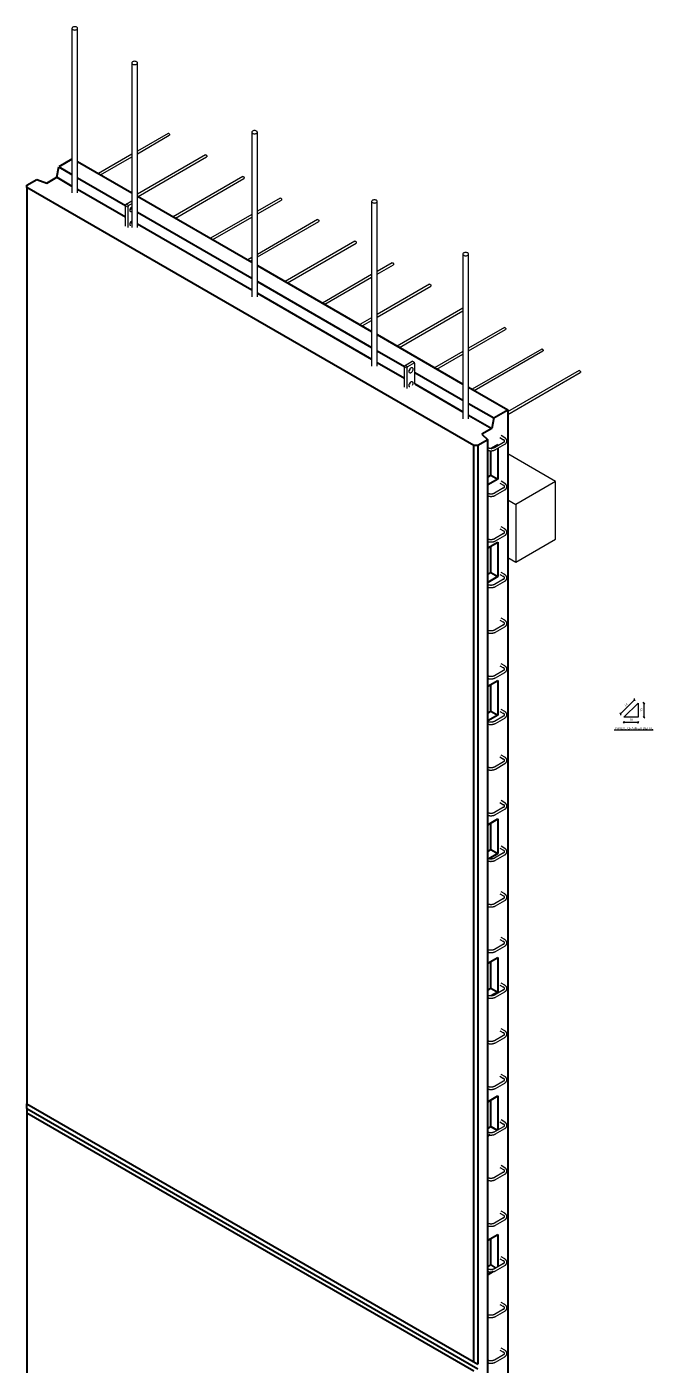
# Model space of a CAD drawing. Header units: millimetres. Extents: x 7271 to 21997, y -3310 to 18539.
# Drawn here: x 16699 to 18916, y 834 to 5566 of the extents above; entities that cross this region are included whole.
import ezdxf

# ---------------------------------------------------------------- set-up
doc = ezdxf.new("R2010")
doc.units = ezdxf.units.MM
for name, color, linetype, lineweight in [('A-ANNO-DIMS', 211, 'Continuous', 9), ('A-ANNO-DIMS-3', 211, 'Continuous', 9), ('A-DETL-THIN', 151, 'Continuous', 18), ('A-GENM', 13, 'Continuous', 18), ('A-WALL', 113, 'Continuous', 25), ('G-ANNO-TEXT', 231, 'Continuous', 9), ('S-BEAM', 12, 'Continuous', 18), ('S-RBAR', 171, 'Continuous', 18)]:
    doc.layers.add(name, color=color, linetype=linetype, lineweight=lineweight)
doc.styles.add('Arial_2', font='arial.ttf', dxfattribs={"height": 7.5})
doc.styles.add('Nirmala UI Semilight_2', font='NirmalaS.ttf', dxfattribs={"height": 7.5})
doc.dimstyles.new('Arrow_Filled_-_2_5_NI_UI_2', dxfattribs={"dimscale": 304.8, "dimtxt": 7.85523, "dimasz": 0.019685, "dimexe": 0.009843, "dimexo": 0.0625, "dimgap": 0.009843, "dimtad": 1, "dimdec": 4, "dimzin": 0, "dimdsep": 46, "dimtxsty": 'Nirmala UI Semilight_2', "dimblk1": 'OBLIQUE', "dimblk2": 'OBLIQUE', "dimsah": 1, "dimcen": 0.09, "dimazin": 0, "dimtfac": 1, "dimtdec": 4, "dimtix": 1, "dimtmove": 0, "dimatfit": 3, "dimfxl": 0.009843, "dimfxlon": 1, "dimtvp": 1, "dimtolj": 1, "dimtzin": 0, "dimarcsym": 2})

# ---------------------------------------------------------------- blocks, each defined once
blk = doc.blocks.new('M_Rectangular Corbel - M_Rectangular Corbel-2189266-3D Ortho')
at = {"layer": 'S-BEAM'}
for p, q in [((-14496, 3957.1), (-14665.7, 4055)), ((-14496, 3957.1), (-14637.4, 3875.4)), ((-14496, 3752.9), (-14496, 3957.1)), ((-14665.7, 3891.7), (-14637.4, 3875.4)), ((-14637.4, 3875.4), (-14637.4, 3671.3)), ((-14637.4, 3671.3), (-14496, 3752.9)), ((-14665.7, 3687.6), (-14637.4, 3671.3))]:
    blk.add_line(p, q, dxfattribs=at)
blk = doc.blocks.new('Rebar Bar - Part 4095212119-431004-3D Ortho')
at = {"layer": 'S-RBAR'}
for p, q in [((-14676.3, 4111.6), (-14689, 4119)), ((-14693, 4112.1), (-14680.3, 4104.7))]:
    blk.add_line(p, q, dxfattribs=at)
blk = doc.blocks.new('Rebar Bar - Part 2227165887-431004-3D Ortho')
at = {"layer": 'S-RBAR'}
for points in [[(-14680.3, 4095.3, 0), (-14679.9, 4095.6, 0), (-14679.5, 4095.8, 0), (-14679.1, 4096.1, 0), (-14678.7, 4096.4, 0), (-14678.4, 4096.6, 0), (-14678.1, 4096.9, 0), (-14677.8, 4097.2, 0), (-14677.6, 4097.4, 0), (-14677.4, 4097.7, 0), (-14677.2, 4098, 0), (-14677, 4098.2, 0), (-14676.9, 4098.4, 0), (-14676.8, 4098.7, 0), (-14676.7, 4098.9, 0), (-14676.6, 4099.1, 0), (-14676.5, 4099.3, 0), (-14676.5, 4099.5, 0), (-14676.5, 4099.7, 0), (-14676.4, 4099.9, 0), (-14676.4, 4100.1, 0), (-14676.4, 4100.2, 0), (-14676.5, 4100.4, 0), (-14676.5, 4100.6, 0), (-14676.6, 4100.8, 0), (-14676.6, 4101, 0), (-14676.7, 4101.3, 0), (-14676.8, 4101.5, 0), (-14677, 4101.7, 0), (-14677.1, 4102, 0), (-14677.3, 4102.2, 0), (-14677.5, 4102.5, 0), (-14677.8, 4102.7, 0), (-14678, 4103, 0), (-14678.3, 4103.3, 0), (-14678.6, 4103.6, 0), (-14679, 4103.8, 0), (-14679.3, 4104.1, 0), (-14679.7, 4104.4, 0), (-14680.2, 4104.6, 0), (-14680.3, 4104.7, 0)], [(-14676.3, 4088.4, 0), (-14675.6, 4088.8, 0), (-14675, 4089.2, 0), (-14674.3, 4089.6, 0), (-14673.7, 4090.1, 0), (-14673.1, 4090.6, 0), (-14672.6, 4091.1, 0), (-14672, 4091.6, 0), (-14671.5, 4092.2, 0), (-14671.1, 4092.8, 0), (-14670.6, 4093.4, 0), (-14670.2, 4094, 0), (-14669.9, 4094.6, 0), (-14669.5, 4095.3, 0), (-14669.2, 4095.9, 0), (-14669, 4096.6, 0), (-14668.8, 4097.3, 0), (-14668.6, 4098.1, 0), (-14668.5, 4098.8, 0), (-14668.4, 4099.5, 0), (-14668.4, 4100.3, 0), (-14668.5, 4101, 0), (-14668.6, 4101.7, 0), (-14668.7, 4102.5, 0), (-14668.9, 4103.2, 0), (-14669.2, 4103.9, 0), (-14669.4, 4104.5, 0), (-14669.8, 4105.2, 0), (-14670.1, 4105.8, 0), (-14670.5, 4106.5, 0), (-14670.9, 4107.1, 0), (-14671.4, 4107.6, 0), (-14671.9, 4108.2, 0), (-14672.4, 4108.7, 0), (-14673, 4109.3, 0), (-14673.6, 4109.7, 0), (-14674.2, 4110.2, 0), (-14674.8, 4110.7, 0), (-14675.4, 4111.1, 0), (-14676.1, 4111.5, 0), (-14676.3, 4111.6, 0)]]:
    blk.add_polyline3d(points, dxfattribs=at)
blk = doc.blocks.new('Rebar Bar - Part 3241041724-431004-3D Ortho')
at = {"layer": 'S-RBAR'}
for p, q in [((-14680.3, 4095.3), (-14712.9, 4076.5)), ((-14708.9, 4069.5), (-14676.3, 4088.4))]:
    blk.add_line(p, q, dxfattribs=at)
blk = doc.blocks.new('Rebar Bar - Part 2227165887-V1-3D Ortho')
at = {"layer": 'S-RBAR'}
for points in [[(-14712.9, 4076.5, 0), (-14713.4, 4076.2, 0), (-14713.9, 4076, 0), (-14714.4, 4075.7, 0), (-14714.9, 4075.5, 0), (-14715.4, 4075.3, 0), (-14716, 4075.1, 0), (-14716.6, 4074.9, 0), (-14717.2, 4074.7, 0), (-14717.8, 4074.5, 0), (-14718.4, 4074.4, 0), (-14719.1, 4074.2, 0), (-14719.8, 4074.1, 0), (-14720.4, 4074, 0), (-14721.1, 4073.9, 0), (-14721.8, 4073.8, 0), (-14722.5, 4073.7, 0), (-14723.2, 4073.7, 0), (-14723.9, 4073.6, 0), (-14724.6, 4073.6, 0), (-14725.3, 4073.6, 0), (-14726, 4073.6, 0), (-14726.7, 4073.7, 0), (-14727.4, 4073.7, 0), (-14728.1, 4073.8, 0), (-14728.8, 4073.8, 0), (-14729.5, 4073.9, 0), (-14730.2, 4074.1, 0), (-14730.8, 4074.2, 0), (-14731.5, 4074.3, 0), (-14732.1, 4074.5, 0), (-14732.7, 4074.6, 0), (-14733.4, 4074.8, 0), (-14734, 4075, 0), (-14734.5, 4075.2, 0), (-14735.1, 4075.4, 0), (-14735.6, 4075.7, 0), (-14736.1, 4075.9, 0), (-14736.6, 4076.1, 0)], [(-14736, 4067.2, 0), (-14735.1, 4067, 0), (-14734.3, 4066.8, 0), (-14733.5, 4066.6, 0), (-14732.6, 4066.4, 0), (-14731.8, 4066.2, 0), (-14730.9, 4066.1, 0), (-14730, 4065.9, 0), (-14729.2, 4065.8, 0), (-14728.3, 4065.8, 0), (-14727.4, 4065.7, 0), (-14726.5, 4065.6, 0), (-14725.6, 4065.6, 0), (-14724.7, 4065.6, 0), (-14723.8, 4065.6, 0), (-14722.9, 4065.7, 0), (-14722.1, 4065.7, 0), (-14721.2, 4065.8, 0), (-14720.3, 4065.9, 0), (-14719.4, 4066, 0), (-14718.6, 4066.2, 0), (-14717.7, 4066.3, 0), (-14716.9, 4066.5, 0), (-14716, 4066.7, 0), (-14715.2, 4066.9, 0), (-14714.4, 4067.2, 0), (-14713.6, 4067.4, 0), (-14712.8, 4067.7, 0), (-14712, 4068, 0), (-14711.3, 4068.3, 0), (-14710.5, 4068.7, 0), (-14709.8, 4069, 0), (-14709.1, 4069.4, 0), (-14708.9, 4069.5, 0)]]:
    blk.add_polyline3d(points, dxfattribs=at)
blk = doc.blocks.new('Rebar Bar - Part 864883769-431004-3D Ortho')
at = {"layer": 'S-RBAR'}
for p, q in [((-15866.9, 5188.5), (-15975.5, 5125.8)), ((-15975.5, 5116.6), (-15862.9, 5181.6)), ((-15995.4, 5114.3), (-16113.6, 5046.1)), ((-16105.6, 5041.5), (-15995.4, 5105.1))]:
    blk.add_line(p, q, dxfattribs=at)
for points in [[(-15866.9, 5188.5, 0), (-15866.3, 5188.7, 0), (-15865.6, 5188.6, 0), (-15864.9, 5188.3, 0), (-15864.2, 5187.8, 0), (-15863.5, 5187.1, 0), (-15862.9, 5186.2, 0), (-15862.5, 5185.3, 0), (-15862.2, 5184.3, 0), (-15862.1, 5183.4, 0)], [(-15862.1, 5183.4, 0), (-15862.2, 5182.6, 0), (-15862.5, 5182, 0), (-15862.9, 5181.6, 0)]]:
    blk.add_polyline3d(points, dxfattribs=at)
blk = doc.blocks.new('Rebar Bar - Part 864883769-V4-3D Ortho')
at = {"layer": 'S-RBAR'}
for p, q in [((-15734.7, 5112.2), (-15975.5, 4973.2)), ((-15973.4, 4965.2), (-15730.7, 5105.3))]:
    blk.add_line(p, q, dxfattribs=at)
for points in [[(-15734.7, 5112.2, 0), (-15734.2, 5112.4, 0), (-15733.5, 5112.3, 0), (-15732.7, 5112, 0), (-15732, 5111.5, 0), (-15731.3, 5110.8, 0), (-15730.7, 5109.9, 0), (-15730.3, 5109, 0), (-15730, 5108, 0), (-15729.9, 5107.1, 0)], [(-15729.9, 5107.1, 0), (-15730, 5106.3, 0), (-15730.3, 5105.7, 0), (-15730.7, 5105.3, 0)]]:
    blk.add_polyline3d(points, dxfattribs=at)
blk = doc.blocks.new('Rebar Bar - Part 864883769-V5-3D Ortho')
at = {"layer": 'S-RBAR'}
for p, q in [((-15602.6, 5035.9), (-15849.2, 4893.5)), ((-15841.2, 4888.9), (-15598.6, 5029))]:
    blk.add_line(p, q, dxfattribs=at)
for points in [[(-15602.6, 5035.9, 0), (-15602, 5036.1, 0), (-15601.3, 5036, 0), (-15600.6, 5035.7, 0), (-15599.8, 5035.2, 0), (-15599.2, 5034.5, 0), (-15598.6, 5033.6, 0), (-15598.1, 5032.7, 0), (-15597.8, 5031.7, 0), (-15597.8, 5030.8, 0)], [(-15597.8, 5030.8, 0), (-15597.8, 5030, 0), (-15598.1, 5029.4, 0), (-15598.6, 5029, 0)]]:
    blk.add_polyline3d(points, dxfattribs=at)
blk = doc.blocks.new('Rebar Bar - Part 864883769-V6-3D Ortho')
at = {"layer": 'S-RBAR'}
for p, q in [((-15470.4, 4959.6), (-15551.2, 4913)), ((-15551.2, 4903.7), (-15466.4, 4952.7)), ((-15571.2, 4901.4), (-15717.1, 4817.2)), ((-15709.1, 4812.6), (-15571.2, 4892.2))]:
    blk.add_line(p, q, dxfattribs=at)
for points in [[(-15470.4, 4959.6, 0), (-15469.8, 4959.8, 0), (-15469.1, 4959.7, 0), (-15468.4, 4959.4, 0), (-15467.7, 4958.9, 0), (-15467, 4958.2, 0), (-15466.4, 4957.3, 0), (-15466, 4956.4, 0), (-15465.7, 4955.4, 0), (-15465.6, 4954.5, 0)], [(-15465.6, 4954.5, 0), (-15465.7, 4953.7, 0), (-15466, 4953.1, 0), (-15466.4, 4952.7, 0)]]:
    blk.add_polyline3d(points, dxfattribs=at)
blk = doc.blocks.new('Rebar Bar - Part 864883769-V7-3D Ortho')
at = {"layer": 'S-RBAR'}
for p, q in [((-15338.3, 4883.3), (-15551.3, 4760.3)), ((-15551.3, 4751.1), (-15334.3, 4876.4)), ((-15571.2, 4748.8), (-15584.9, 4740.9)), ((-15576.9, 4736.3), (-15571.2, 4739.6))]:
    blk.add_line(p, q, dxfattribs=at)
for points in [[(-15338.3, 4883.3, 0), (-15337.7, 4883.5, 0), (-15337, 4883.4, 0), (-15336.3, 4883.1, 0), (-15335.5, 4882.6, 0), (-15334.8, 4881.9, 0), (-15334.3, 4881, 0), (-15333.8, 4880.1, 0), (-15333.5, 4879.1, 0), (-15333.4, 4878.2, 0)], [(-15333.4, 4878.2, 0), (-15333.5, 4877.4, 0), (-15333.8, 4876.8, 0), (-15334.3, 4876.4, 0)]]:
    blk.add_polyline3d(points, dxfattribs=at)
blk = doc.blocks.new('Rebar Bar - Part 864883769-V8-3D Ortho')
at = {"layer": 'S-RBAR'}
for p, q in [((-15146.9, 4688.6), (-15320.6, 4588.3)), ((-15073.9, 4730.7), (-15127, 4700.1)), ((-15127, 4690.8), (-15069.9, 4723.8)), ((-15312.6, 4583.7), (-15146.9, 4679.3))]:
    blk.add_line(p, q, dxfattribs=at)
for points in [[(-15073.9, 4730.7, 0), (-15073.3, 4730.9, 0), (-15072.7, 4730.8, 0), (-15071.9, 4730.5, 0), (-15071.2, 4730, 0), (-15070.5, 4729.2, 0), (-15069.9, 4728.4, 0), (-15069.5, 4727.5, 0), (-15069.2, 4726.5, 0), (-15069.1, 4725.6, 0)], [(-15069.1, 4725.6, 0), (-15069.2, 4724.8, 0), (-15069.5, 4724.2, 0), (-15069.9, 4723.8, 0)]]:
    blk.add_polyline3d(points, dxfattribs=at)
blk = doc.blocks.new('Rebar Bar - Part 864883769-V9-3D Ortho')
at = {"layer": 'S-RBAR'}
for p, q in [((-14941.8, 4654.4), (-15127, 4547.4)), ((-15127, 4538.2), (-14937.8, 4647.5)), ((-15146.9, 4536), (-15188.4, 4512)), ((-15180.4, 4507.4), (-15146.9, 4526.7))]:
    blk.add_line(p, q, dxfattribs=at)
for points in [[(-14941.8, 4654.4, 0), (-14941.2, 4654.6, 0), (-14940.5, 4654.5, 0), (-14939.8, 4654.2, 0), (-14939, 4653.7, 0), (-14938.3, 4652.9, 0), (-14937.8, 4652.1, 0), (-14937.3, 4651.1, 0), (-14937, 4650.2, 0), (-14936.9, 4649.3, 0)], [(-14936.9, 4649.3, 0), (-14937, 4648.5, 0), (-14937.3, 4647.9, 0), (-14937.8, 4647.5, 0)]]:
    blk.add_polyline3d(points, dxfattribs=at)
blk = doc.blocks.new('Rebar Bar - Part 864883769-V10-3D Ortho')
at = {"layer": 'S-RBAR'}
for p, q in [((-14824.1, 4569.7), (-15056.3, 4435.7)), ((-15048.3, 4431.1), (-14824.1, 4560.4))]:
    blk.add_line(p, q, dxfattribs=at)
blk = doc.blocks.new('Rebar Bar - Part 864883769-V11-3D Ortho')
at = {"layer": 'S-RBAR'}
for p, q in [((-14677.4, 4501.8), (-14804.2, 4428.6)), ((-14804.2, 4419.4), (-14673.4, 4494.9)), ((-14824.1, 4417.1), (-14924.1, 4359.4)), ((-14916.1, 4354.8), (-14824.1, 4407.8))]:
    blk.add_line(p, q, dxfattribs=at)
for points in [[(-14677.4, 4501.8, 0), (-14676.8, 4502, 0), (-14676.2, 4501.9, 0), (-14675.4, 4501.6, 0), (-14674.7, 4501, 0), (-14674, 4500.3, 0), (-14673.4, 4499.5, 0), (-14673, 4498.5, 0), (-14672.7, 4497.6, 0), (-14672.6, 4496.7, 0)], [(-14672.6, 4496.7, 0), (-14672.7, 4495.9, 0), (-14673, 4495.3, 0), (-14673.4, 4494.9, 0)]]:
    blk.add_polyline3d(points, dxfattribs=at)
blk = doc.blocks.new('Rebar Bar - Part 864883769-V12-3D Ortho')
at = {"layer": 'S-RBAR'}
for p, q in [((-14413.1, 4349.2), (-14665.9, 4203.2)), ((-14665.7, 4194.1), (-14409.1, 4342.2))]:
    blk.add_line(p, q, dxfattribs=at)
for points in [[(-14413.1, 4349.2, 0), (-14412.5, 4349.4, 0), (-14411.8, 4349.3, 0), (-14411.1, 4349, 0), (-14410.4, 4348.4, 0), (-14409.7, 4347.7, 0), (-14409.1, 4346.9, 0), (-14408.6, 4345.9, 0), (-14408.4, 4345, 0), (-14408.3, 4344.1, 0)], [(-14408.3, 4344.1, 0), (-14408.4, 4343.3, 0), (-14408.6, 4342.7, 0), (-14409.1, 4342.2, 0)]]:
    blk.add_polyline3d(points, dxfattribs=at)
blk = doc.blocks.new('RR spread anchor face based - RR-SA-4_0-180-1726831-3D Ortho')
at = {"layer": 'A-GENM'}
for p, q in [((-16017.6, 4932.6), (-16015.9, 4937.7)), ((-16017.6, 4860.1), (-16017.6, 4932.6)), ((-16009.2, 4927.7), (-16017.6, 4932.6)), ((-16015.9, 4937.7), (-15995.4, 4949.5)), ((-16007.4, 4932.8), (-16015.9, 4937.7)), ((-16007.4, 4932.8), (-16009.2, 4927.7)), ((-16009.2, 4927.7), (-16009.2, 4855.2)), ((-15995.4, 4939.7), (-16007.4, 4932.8)), ((-16001.4, 4914.8), (-16001.4, 4918.1)), ((-16001.4, 4865.2), (-16001.4, 4868.5))]:
    blk.add_line(p, q, dxfattribs=at)
for points in [[(-16001.4, 4918.1, 0), (-16001.2, 4920.1, 0), (-16000.5, 4922.3, 0), (-15999.5, 4924.4, 0), (-15998.2, 4926.3, 0), (-15996.7, 4927.9, 0), (-15995.4, 4928.9, 0)], [(-16001.4, 4917.7, 0), (-16000.3, 4918.9, 0), (-15999, 4920.8, 0), (-15998, 4922.9, 0), (-15997.4, 4925.1, 0), (-15997.1, 4927.1, 0)], [(-15995.4, 4910.9, 0), (-15996.7, 4910.5, 0), (-15998.2, 4910.3, 0), (-15999.5, 4910.7, 0), (-16000.5, 4911.7, 0), (-16001.2, 4913.1, 0), (-16001.4, 4914.8, 0)], [(-16001.4, 4868.5, 0), (-16001.2, 4870.5, 0), (-16000.5, 4872.6, 0), (-15999.5, 4874.7, 0), (-15998.2, 4876.7, 0), (-15996.7, 4878.3, 0), (-15995.4, 4879.2, 0)], [(-15999, 4871.2, 0), (-15998, 4873.3, 0), (-15997.4, 4875.4, 0), (-15997.1, 4877.4, 0)], [(-15999.5, 4861.1, 0), (-16000.5, 4862, 0), (-16001.2, 4863.4, 0), (-16001.4, 4865.2, 0)]]:
    blk.add_polyline3d(points, dxfattribs=at)
blk = doc.blocks.new('RR spread anchor face based - RR-SA-4_0-180-V13-3D Ortho')
at = {"layer": 'A-GENM'}
for p, q in [((-15030.5, 4362.7), (-15028.8, 4367.8)), ((-15030.5, 4290.2), (-15030.5, 4362.7)), ((-15022, 4357.8), (-15030.5, 4362.7)), ((-15028.8, 4367.8), (-15004, 4382.1)), ((-15020.3, 4362.9), (-15028.8, 4367.8)), ((-15020.3, 4362.9), (-15022, 4357.8)), ((-15022, 4357.8), (-15022, 4285.3)), ((-14995.5, 4377.2), (-15020.3, 4362.9)), ((-14995.5, 4377.2), (-15004, 4382.1)), ((-15001.5, 4355.5), (-15001.5, 4352.3)), ((-14993.8, 4374.2), (-14995.5, 4377.2)), ((-14993.8, 4302), (-14993.8, 4374.2)), ((-15014.3, 4344.9), (-15014.3, 4348.2)), ((-15001.5, 4305.9), (-15001.5, 4302.6)), ((-15014.3, 4295.3), (-15014.3, 4298.5))]:
    blk.add_line(p, q, dxfattribs=at)
for points in [[(-15014.3, 4348.2, 0), (-15014, 4350.2, 0), (-15013.4, 4352.4, 0), (-15012.4, 4354.5, 0), (-15011.1, 4356.4, 0), (-15009.5, 4358, 0), (-15007.9, 4359.2, 0), (-15006.2, 4359.9, 0), (-15004.7, 4360.1, 0), (-15003.4, 4359.7, 0), (-15002.4, 4358.7, 0), (-15001.7, 4357.3, 0), (-15001.5, 4355.5, 0)], [(-15014.2, 4347.8, 0), (-15013.2, 4349, 0), (-15011.9, 4350.9, 0), (-15010.9, 4353, 0), (-15010.2, 4355.1, 0), (-15010, 4357.2, 0)], [(-15001.5, 4352.3, 0), (-15001.7, 4350.2, 0), (-15002.4, 4348.1, 0), (-15003.4, 4346, 0), (-15004.7, 4344.1, 0), (-15006.2, 4342.4, 0), (-15007.9, 4341.2, 0), (-15009.5, 4340.5, 0), (-15011.1, 4340.4, 0), (-15012.4, 4340.8, 0), (-15013.4, 4341.7, 0), (-15014, 4343.1, 0), (-15014.3, 4344.9, 0)], [(-15014.3, 4298.5, 0), (-15014, 4300.6, 0), (-15013.4, 4302.7, 0), (-15012.4, 4304.8, 0), (-15011.1, 4306.7, 0), (-15009.5, 4308.4, 0), (-15007.9, 4309.6, 0), (-15006.2, 4310.3, 0), (-15004.7, 4310.4, 0), (-15003.4, 4310, 0), (-15002.4, 4309.1, 0), (-15001.7, 4307.7, 0), (-15001.5, 4305.9, 0)], [(-15011.9, 4301.3, 0), (-15010.9, 4303.4, 0), (-15010.2, 4305.5, 0), (-15010, 4307.5, 0)], [(-15012.4, 4291.2, 0), (-15013.4, 4292.1, 0), (-15014, 4293.5, 0), (-15014.3, 4295.3, 0)], [(-15001.5, 4302.6, 0), (-15001.7, 4300.6, 0), (-15002.4, 4298.5, 0), (-15003.4, 4296.4, 0)]]:
    blk.add_polyline3d(points, dxfattribs=at)
blk = doc.blocks.new('Rebar Bar - Part 3145980499-431004-3D Ortho')
at = {"layer": 'S-RBAR'}
for p, q in [((-15146.9, 4947.6), (-15146.9, 4365.3)), ((-15126.9, 4365.3), (-15126.9, 4947.6))]:
    blk.add_line(p, q, dxfattribs=at)
for points in [[(-15129.8, 4951.7, 0), (-15131.9, 4952.6, 0), (-15134.3, 4953.2, 0), (-15136.9, 4953.4, 0), (-15139.5, 4953.2, 0), (-15141.9, 4952.6, 0), (-15144, 4951.7, 0), (-15145.6, 4950.5, 0), (-15146.6, 4949.1, 0), (-15146.9, 4947.6, 0), (-15146.6, 4946.1, 0), (-15145.6, 4944.8, 0), (-15144, 4943.6, 0)], [(-15144, 4943.6, 0), (-15141.9, 4942.6, 0), (-15139.5, 4942.1, 0), (-15136.9, 4941.9, 0), (-15134.3, 4942.1, 0), (-15131.9, 4942.6, 0), (-15129.8, 4943.6, 0), (-15128.2, 4944.8, 0), (-15127.2, 4946.1, 0), (-15126.9, 4947.6, 0), (-15127.2, 4949.1, 0), (-15128.2, 4950.5, 0), (-15129.8, 4951.7, 0)]]:
    blk.add_polyline3d(points, dxfattribs=at)
blk = doc.blocks.new('Rebar Bar - Part 4200314357-431004-3D Ortho')
at = {"layer": 'S-RBAR'}
for p, q in [((-14824.1, 4761.3), (-14824.1, 4179)), ((-14804.1, 4179), (-14804.1, 4761.3))]:
    blk.add_line(p, q, dxfattribs=at)
for points in [[(-14807.1, 4765.4, 0), (-14809.1, 4766.3, 0), (-14811.6, 4766.9, 0), (-14814.1, 4767.1, 0), (-14816.7, 4766.9, 0), (-14819.1, 4766.3, 0), (-14821.2, 4765.4, 0), (-14822.8, 4764.2, 0), (-14823.8, 4762.8, 0), (-14824.1, 4761.3, 0), (-14823.8, 4759.8, 0), (-14822.8, 4758.4, 0), (-14821.2, 4757.2, 0)], [(-14821.2, 4757.2, 0), (-14819.1, 4756.3, 0), (-14816.7, 4755.7, 0), (-14814.1, 4755.5, 0), (-14811.6, 4755.7, 0), (-14809.1, 4756.3, 0), (-14807.1, 4757.2, 0), (-14805.5, 4758.4, 0), (-14804.5, 4759.8, 0), (-14804.1, 4761.3, 0), (-14804.5, 4762.8, 0), (-14805.5, 4764.2, 0), (-14807.1, 4765.4, 0)]]:
    blk.add_polyline3d(points, dxfattribs=at)
blk = doc.blocks.new('DIMBLOCK37-CHAMFER DETAIL')
at = {"layer": 'A-ANNO-DIMS-3'}
for p, q in [((18811.9, 3104.9), (18808.9, 3101.9)), ((18811.9, 3104.9), (18814.9, 3107.9)), ((18811.9, 3104.9), (18811.9, 3107.9)), ((18811.9, 3104.9), (18861.9, 3104.9)), ((18811.9, 3104.9), (18811.9, 3101.9)), ((18861.9, 3104.9), (18858.9, 3101.9)), ((18861.9, 3104.9), (18864.9, 3107.9)), ((18861.9, 3104.9), (18861.9, 3107.9)), ((18861.9, 3104.9), (18861.9, 3101.9))]:
    blk.add_line(p, q, dxfattribs=at)
at = {"layer": 'A-ANNO-DIMS-3', "color": 0, "insert": (18832, 3117.7), "char_height": 7.5, "width": 11.654, "attachment_point": 1, "line_spacing_factor": 1.142579, "style": 'Nirmala UI Semilight_2'}
blk.add_mtext('\u202a10', dxfattribs=at)
blk = doc.blocks.new('_Oblique')
at = {"color": 0, "linetype": 'ByBlock', "lineweight": -2}
blk.add_line((-0.5, -0.5), (0.5, 0.5), dxfattribs=at)
blk = doc.blocks.new('DIMBLOCK38-CHAMFER DETAIL')
at = {"layer": 'A-ANNO-DIMS-3'}
for p, q in [((18882.9, 3172.8), (18879.9, 3175.8)), ((18882.9, 3172.8), (18879.9, 3172.8)), ((18882.9, 3172.8), (18882.9, 3122.8)), ((18882.9, 3172.8), (18885.9, 3169.8)), ((18882.9, 3172.8), (18885.9, 3172.8)), ((18882.9, 3122.8), (18879.9, 3125.8)), ((18882.9, 3122.8), (18879.9, 3122.8)), ((18882.9, 3122.8), (18885.9, 3119.8)), ((18882.9, 3122.8), (18885.9, 3122.8))]:
    blk.add_line(p, q, dxfattribs=at)
at = {"layer": 'A-ANNO-DIMS-3', "color": 0, "insert": (18870.1, 3142.9), "char_height": 7.5, "width": 11.654, "attachment_point": 1, "rotation": 90, "line_spacing_factor": 1.142579, "style": 'Nirmala UI Semilight_2'}
blk.add_mtext('\u202a10', dxfattribs=at)
blk = doc.blocks.new('DIMBLOCK39-CHAMFER DETAIL')
at = {"layer": 'A-ANNO-DIMS-3'}
for p, q in [((18800, 3134.7), (18850, 3184.7)), ((18850, 3184.7), (18847.9, 3186.8)), ((18850, 3184.7), (18850, 3188.9)), ((18850, 3184.7), (18850, 3180.4)), ((18850, 3184.7), (18852.1, 3182.5)), ((18800, 3134.7), (18797.9, 3136.8)), ((18800, 3134.7), (18800, 3138.9)), ((18800, 3134.7), (18800, 3130.4)), ((18800, 3134.7), (18802.1, 3132.5))]:
    blk.add_line(p, q, dxfattribs=at)
at = {"layer": 'A-ANNO-DIMS-3', "color": 0, "insert": (18812.5, 3165.2), "char_height": 7.5, "width": 11.826, "attachment_point": 1, "rotation": 45, "line_spacing_factor": 1.142579, "style": 'Nirmala UI Semilight_2'}
blk.add_mtext('\u202a14', dxfattribs=at)

msp = doc.modelspace()

# ---------------------------------------------------------------- linework, layer by layer
at = {"layer": 'A-DETL-THIN'}
for p, q in [((18861.85643, 3172.79249), (18811.85643, 3122.79249)), ((18861.85643, 3172.79249), (18861.85643, 3122.79249)), ((18861.85643, 3122.79249), (18811.85643, 3122.79249))]:
    msp.add_line(p, q, dxfattribs=at)
at = {"layer": 'A-WALL'}
for p, q in [((16805.50292, 5033.14782), (16812.57399, 5069.89016)), ((16859.22715, 5096.82538), (16812.57399, 5069.89016)), ((16812.57399, 5069.89016), (16859.22715, 5042.95495)), ((16879.20334, 5088.67416), (17071.04983, 4977.91154)), ((16699.48144, 5004.59615), (16734.87687, 5025.03171)), ((16734.87687, 5025.03171), (16770.23221, 5012.78426)), ((16770.23221, 5012.78426), (16805.50292, 5033.14782)), ((16805.50292, 5033.14782), (16859.22715, 5002.13012)), ((16879.20044, 5031.42336), (17049.07823, 4933.34438)), ((16699.48144, 4996.47747), (16699.48144, 5004.59615)), ((16699.48144, 4996.45327), (16699.48144, 1754.93765)), ((18280.61046, 4083.6122), (16699.52335, 4996.45327)), ((16879.19838, 4990.59973), (17048.83228, 4892.66155)), ((17066.45113, 4923.31413), (17068.19388, 4922.30795)), ((17091.04983, 4966.36454), (17495.3139, 4732.96257)), ((17091.04983, 4909.11206), (17495.3139, 4675.71009)), ((17091.04983, 4868.28723), (17495.3139, 4634.88527)), ((17515.3139, 4721.41556), (17919.57797, 4488.01359)), ((17515.3139, 4664.16309), (17919.57797, 4430.76112)), ((17515.3139, 4623.33826), (17919.57797, 4389.93629)), ((17939.57797, 4476.46659), (18242.32802, 4301.67376)), ((17939.57797, 4419.21411), (18036.03441, 4363.52496)), ((17939.57797, 4378.38929), (18035.95334, 4322.74694)), ((18053.5722, 4353.39951), (18055.31495, 4352.39334)), ((18072.7229, 4342.34285), (18242.32802, 4244.42129)), ((18072.07905, 4301.88975), (18242.32802, 4203.59646)), ((18262.3042, 4290.14051), (18400.819, 4210.16895)), ((18262.30131, 4232.88971), (18351.2369, 4181.54272)), ((18262.29925, 4192.06607), (18344.16584, 4144.80037)), ((18351.2369, 4181.54272), (18344.16584, 4144.80037)), ((18351.2369, 4181.54272), (18400.819, 4210.16895)), ((18400.819, 4210.16895), (18400.819, -3215.86745)), ((18344.16584, 4144.80037), (18308.89512, 4124.43681)), ((18308.89512, 4124.43681), (18330.1094, 4104.02336)), ((18280.61046, 842.07238), (18280.61046, 4083.6122)), ((18294.75625, 4083.6122), (18280.61046, 4083.6122)), ((18330.1094, 4104.02336), (18294.75625, 4083.6122)), ((18294.75625, 4083.6122), (18294.75625, 833.95581)), ((18330.1094, -3289.35318), (18330.1094, 4104.02336)), ((18341.17801, 4073.67247), (18365.46366, 4087.6938)), ((18365.46308, 4087.69413), (18365.46308, 4083.17242)), ((18365.46308, 4074.0922), (18365.46308, 3965.21965)), ((18340.71637, 3979.50784), (18340.71637, 4065.70828)), ((18330.1094, 3973.3839), (18340.71637, 3979.50784)), ((18340.71637, 3979.50784), (18365.46366, 3965.21998)), ((18365.46366, 3965.22065), (18330.1094, 3944.80886)), ((18330.1094, 3722.31858), (18365.46366, 3742.73037)), ((18365.46308, 3742.73071), (18365.46308, 3620.25622)), ((18340.71637, 3634.54441), (18340.71637, 3728.44289)), ((18330.1094, 3628.42048), (18340.71637, 3634.54441)), ((18365.46366, 3620.25722), (18330.1094, 3599.84543)), ((18340.71637, 3634.54441), (18365.46366, 3620.25655)), ((18330.1094, 3232.42064), (18365.46366, 3252.83242)), ((18340.71637, 3144.64646), (18340.71637, 3238.54494)), ((18365.46308, 3252.83276), (18365.46308, 3130.35827)), ((18330.1094, 3138.52253), (18340.71637, 3144.64646)), ((18365.46366, 3130.35927), (18330.1094, 3109.94748)), ((18340.71637, 3144.64646), (18365.46366, 3130.3586)), ((18330.1094, 2742.52269), (18365.46366, 2762.93448)), ((18340.71637, 2654.74851), (18340.71637, 2748.64699)), ((18365.46308, 2762.93481), (18365.46308, 2640.46032)), ((18330.1094, 2648.62458), (18340.71637, 2654.74851)), ((18340.71637, 2654.74851), (18365.46366, 2640.46066)), ((18365.46366, 2640.46132), (18333.77066, 2622.16336)), ((18330.1094, 2252.62474), (18365.46366, 2273.03653)), ((18365.46308, 2273.03686), (18365.46308, 2150.56237)), ((18340.71637, 2164.85056), (18340.71637, 2258.74905)), ((18330.1094, 2158.72663), (18340.71637, 2164.85056)), ((18330.7814, 2130.53956), (18330.1094, 2130.15159)), ((18340.71637, 2164.85056), (18365.46366, 2150.56271)), ((18365.46366, 2150.56337), (18341.88336, 2136.94928)), ((16699.47962, 1738.60877), (16699.47962, 1754.93765)), ((16699.48144, 1754.93765), (18294.69793, 833.93898)), ((18330.1094, 1762.72679), (18365.46366, 1783.13858)), ((18340.71637, 1674.95261), (18340.71637, 1768.8511)), ((18365.46308, 1783.13891), (18365.46308, 1662.26006)), ((16699.47962, 1738.60877), (18294.71251, 817.60063)), ((16699.48144, 1738.60912), (16699.48144, -2396.89907)), ((18280.61046, 809.50931), (16699.48144, 1722.37458)), ((18330.1094, 1668.82868), (18340.71637, 1674.95261)), ((18340.71637, 1674.95261), (18364.0818, 1661.46258)), ((18338.26907, 1644.96462), (18330.1094, 1640.25364)), ((18330.1094, 1272.82884), (18365.46366, 1293.24063)), ((18340.71637, 1185.05467), (18340.71637, 1278.95315)), ((18365.46308, 1293.24096), (18365.46308, 1178.07759)), ((18330.1094, 1178.93073), (18340.71637, 1185.05467)), ((18340.71637, 1185.05467), (18359.13205, 1174.42237)), ((18349.91974, 1161.79319), (18330.1094, 1150.35569))]:
    msp.add_line(p, q, dxfattribs=at)

# ---------------------------------------------------------------- block references
at = {"layer": 'A-GENM'}
for name in ['RR spread anchor face based - RR-SA-4_0-180-1726831-3D Ortho', 'RR spread anchor face based - RR-SA-4_0-180-V13-3D Ortho']:
    msp.add_blockref(name, (33066.47762, 0), dxfattribs=at)
at = {"layer": 'S-BEAM'}
msp.add_blockref('M_Rectangular Corbel - M_Rectangular Corbel-2189266-3D Ortho', (33066.47762, 0), dxfattribs=at)
at = {"layer": 'S-RBAR'}
for name, p in [('Rebar Bar - Part 4200314357-431004-3D Ortho', (31683.37676, 798.53366)), ('Rebar Bar - Part 3145980499-431004-3D Ortho', (32217.94949, 489.89795)), ('Rebar Bar - Part 864883769-431004-3D Ortho', (33066.47762, 0)), ('Rebar Bar - Part 3145980499-431004-3D Ortho', (32642.21355, 244.94897)), ('Rebar Bar - Part 864883769-V4-3D Ortho', (33066.47762, 0)), ('Rebar Bar - Part 864883769-V5-3D Ortho', (33066.47762, 0)), ('Rebar Bar - Part 864883769-V6-3D Ortho', (33066.47762, 0)), ('Rebar Bar - Part 3145980499-431004-3D Ortho', (33066.47762, 0)), ('Rebar Bar - Part 864883769-V7-3D Ortho', (33066.47762, 0)), ('Rebar Bar - Part 864883769-V5-3D Ortho', (33462.97168, -228.91595)), ('Rebar Bar - Part 4200314357-431004-3D Ortho', (33066.47762, 0)), ('Rebar Bar - Part 864883769-V8-3D Ortho', (33066.47762, 0)), ('Rebar Bar - Part 864883769-V9-3D Ortho', (33066.47762, 0)), ('Rebar Bar - Part 864883769-V10-3D Ortho', (33066.47762, 0)), ('Rebar Bar - Part 864883769-V11-3D Ortho', (33066.47762, 0)), ('Rebar Bar - Part 864883769-V5-3D Ortho', (34123.79511, -610.44253)), ('Rebar Bar - Part 864883769-V12-3D Ortho', (33066.47762, 0)), ('Rebar Bar - Part 4095212119-431004-3D Ortho', (33066.47762, 0)), ('Rebar Bar - Part 2227165887-V1-3D Ortho', (33066.47762, 0)), ('Rebar Bar - Part 3241041724-431004-3D Ortho', (33066.47762, 0)), ('Rebar Bar - Part 2227165887-431004-3D Ortho', (33066.47762, 0)), ('Rebar Bar - Part 3241041724-431004-3D Ortho', (33066.47762, -161.39416)), ('Rebar Bar - Part 4095212119-431004-3D Ortho', (33066.47762, -161.39416)), ('Rebar Bar - Part 2227165887-431004-3D Ortho', (33066.47762, -161.39416)), ('Rebar Bar - Part 2227165887-V1-3D Ortho', (33066.47762, -161.39416)), ('Rebar Bar - Part 4095212119-431004-3D Ortho', (33066.47762, -322.78831)), ('Rebar Bar - Part 2227165887-431004-3D Ortho', (33066.47762, -322.78831)), ('Rebar Bar - Part 2227165887-V1-3D Ortho', (33066.47762, -322.78831)), ('Rebar Bar - Part 3241041724-431004-3D Ortho', (33066.47762, -322.78831)), ('Rebar Bar - Part 3241041724-431004-3D Ortho', (33066.47762, -484.18247)), ('Rebar Bar - Part 4095212119-431004-3D Ortho', (33066.47762, -484.18247)), ('Rebar Bar - Part 2227165887-431004-3D Ortho', (33066.47762, -484.18247)), ('Rebar Bar - Part 2227165887-V1-3D Ortho', (33066.47762, -484.18247)), ('Rebar Bar - Part 4095212119-431004-3D Ortho', (33066.47762, -645.57663)), ('Rebar Bar - Part 2227165887-431004-3D Ortho', (33066.47762, -645.57663)), ('Rebar Bar - Part 2227165887-V1-3D Ortho', (33066.47762, -645.57663)), ('Rebar Bar - Part 3241041724-431004-3D Ortho', (33066.47762, -645.57663)), ('Rebar Bar - Part 2227165887-V1-3D Ortho', (33066.47762, -806.97079)), ('Rebar Bar - Part 3241041724-431004-3D Ortho', (33066.47762, -806.97079)), ('Rebar Bar - Part 4095212119-431004-3D Ortho', (33066.47762, -806.97079)), ('Rebar Bar - Part 2227165887-431004-3D Ortho', (33066.47762, -806.97079)), ('Rebar Bar - Part 3241041724-431004-3D Ortho', (33066.47762, -968.36494)), ('Rebar Bar - Part 4095212119-431004-3D Ortho', (33066.47762, -968.36494)), ('Rebar Bar - Part 2227165887-431004-3D Ortho', (33066.47762, -968.36494)), ('Rebar Bar - Part 2227165887-V1-3D Ortho', (33066.47762, -968.36494)), ('Rebar Bar - Part 4095212119-431004-3D Ortho', (33066.47762, -1129.7591)), ('Rebar Bar - Part 2227165887-431004-3D Ortho', (33066.47762, -1129.7591)), ('Rebar Bar - Part 2227165887-V1-3D Ortho', (33066.47762, -1129.7591)), ('Rebar Bar - Part 3241041724-431004-3D Ortho', (33066.47762, -1129.7591)), ('Rebar Bar - Part 3241041724-431004-3D Ortho', (33066.47762, -1291.15326)), ('Rebar Bar - Part 4095212119-431004-3D Ortho', (33066.47762, -1291.15326)), ('Rebar Bar - Part 2227165887-431004-3D Ortho', (33066.47762, -1291.15326)), ('Rebar Bar - Part 2227165887-V1-3D Ortho', (33066.47762, -1291.15326)), ('Rebar Bar - Part 4095212119-431004-3D Ortho', (33066.47762, -1452.54742)), ('Rebar Bar - Part 2227165887-431004-3D Ortho', (33066.47762, -1452.54742)), ('Rebar Bar - Part 2227165887-V1-3D Ortho', (33066.47762, -1452.54742)), ('Rebar Bar - Part 3241041724-431004-3D Ortho', (33066.47762, -1452.54742)), ('Rebar Bar - Part 2227165887-V1-3D Ortho', (33066.47762, -1613.94157)), ('Rebar Bar - Part 3241041724-431004-3D Ortho', (33066.47762, -1613.94157)), ('Rebar Bar - Part 4095212119-431004-3D Ortho', (33066.47762, -1613.94157)), ('Rebar Bar - Part 2227165887-431004-3D Ortho', (33066.47762, -1613.94157)), ('Rebar Bar - Part 3241041724-431004-3D Ortho', (33066.47762, -1775.33573)), ('Rebar Bar - Part 4095212119-431004-3D Ortho', (33066.47762, -1775.33573)), ('Rebar Bar - Part 2227165887-431004-3D Ortho', (33066.47762, -1775.33573)), ('Rebar Bar - Part 2227165887-V1-3D Ortho', (33066.47762, -1775.33573)), ('Rebar Bar - Part 4095212119-431004-3D Ortho', (33066.47762, -1936.72989)), ('Rebar Bar - Part 2227165887-V1-3D Ortho', (33066.47762, -1936.72989)), ('Rebar Bar - Part 3241041724-431004-3D Ortho', (33066.47762, -1936.72989)), ('Rebar Bar - Part 2227165887-431004-3D Ortho', (33066.47762, -1936.72989)), ('Rebar Bar - Part 3241041724-431004-3D Ortho', (33066.47762, -2098.12405)), ('Rebar Bar - Part 4095212119-431004-3D Ortho', (33066.47762, -2098.12405)), ('Rebar Bar - Part 2227165887-431004-3D Ortho', (33066.47762, -2098.12405)), ('Rebar Bar - Part 2227165887-V1-3D Ortho', (33066.47762, -2098.12405)), ('Rebar Bar - Part 4095212119-431004-3D Ortho', (33066.47762, -2259.5182)), ('Rebar Bar - Part 2227165887-431004-3D Ortho', (33066.47762, -2259.5182)), ('Rebar Bar - Part 2227165887-V1-3D Ortho', (33066.47762, -2259.5182)), ('Rebar Bar - Part 3241041724-431004-3D Ortho', (33066.47762, -2259.5182)), ('Rebar Bar - Part 3241041724-431004-3D Ortho', (33066.47762, -2420.91236)), ('Rebar Bar - Part 4095212119-431004-3D Ortho', (33066.47762, -2420.91236)), ('Rebar Bar - Part 2227165887-431004-3D Ortho', (33066.47762, -2420.91236)), ('Rebar Bar - Part 2227165887-V1-3D Ortho', (33066.47762, -2420.91236)), ('Rebar Bar - Part 4095212119-431004-3D Ortho', (33066.47762, -2582.30652)), ('Rebar Bar - Part 2227165887-431004-3D Ortho', (33066.47762, -2582.30652)), ('Rebar Bar - Part 2227165887-V1-3D Ortho', (33066.47762, -2582.30652)), ('Rebar Bar - Part 3241041724-431004-3D Ortho', (33066.47762, -2582.30652)), ('Rebar Bar - Part 4095212119-431004-3D Ortho', (33066.47762, -2743.70068)), ('Rebar Bar - Part 2227165887-V1-3D Ortho', (33066.47762, -2743.70068)), ('Rebar Bar - Part 3241041724-431004-3D Ortho', (33066.47762, -2743.70068)), ('Rebar Bar - Part 2227165887-431004-3D Ortho', (33066.47762, -2743.70068)), ('Rebar Bar - Part 3241041724-431004-3D Ortho', (33066.47762, -2905.09483)), ('Rebar Bar - Part 4095212119-431004-3D Ortho', (33066.47762, -2905.09483)), ('Rebar Bar - Part 2227165887-431004-3D Ortho', (33066.47762, -2905.09483)), ('Rebar Bar - Part 2227165887-V1-3D Ortho', (33066.47762, -2905.09483)), ('Rebar Bar - Part 4095212119-431004-3D Ortho', (33066.47762, -3066.48899)), ('Rebar Bar - Part 2227165887-431004-3D Ortho', (33066.47762, -3066.48899)), ('Rebar Bar - Part 2227165887-V1-3D Ortho', (33066.47762, -3066.48899)), ('Rebar Bar - Part 3241041724-431004-3D Ortho', (33066.47762, -3066.48899)), ('Rebar Bar - Part 3241041724-431004-3D Ortho', (33066.47762, -3227.88315)), ('Rebar Bar - Part 4095212119-431004-3D Ortho', (33066.47762, -3227.88315)), ('Rebar Bar - Part 2227165887-431004-3D Ortho', (33066.47762, -3227.88315)), ('Rebar Bar - Part 2227165887-V1-3D Ortho', (33066.47762, -3227.88315))]:
    msp.add_blockref(name, p, dxfattribs=at)

# ---------------------------------------------------------------- texts
at = {"layer": 'G-ANNO-TEXT', "color": 7, "insert": (18777.77822, 3087.48198), "char_height": 7.5, "width": 166.9113375, "attachment_point": 1, "style": 'Arial_2'}
msp.add_mtext('\\LTYPICAL CHAMFER DETAIL', dxfattribs=at)

# ---------------------------------------------------------------- dimensions: what is measured, and where the dimension line sits
at = {"layer": 'A-ANNO-DIMS'}
for base, p1, p2, angle, text, override, picture, middle in [((18849.9968, 3184.65212), (18802.11812, 3132.5308), (18852.11812, 3182.5308), 45, '\u202a14', {"dimpost": '<>', "dimfxl": 70.710678}, 'DIMBLOCK39-CHAMFER DETAIL', (18819.66725, 3164.98167)), ((18882.86375, 3122.79249), (18879.86375, 3172.79249), (18879.86375, 3122.79249), 90, '\u202a10', {"dimpost": '<>', "dimfxl": 50}, 'DIMBLOCK38-CHAMFER DETAIL', (18875.32662, 3147.79249))]:
    dim = msp.add_linear_dim(base=base, p1=p1, p2=p2, angle=angle, text=text, dimstyle='Arrow_Filled_-_2_5_NI_UI_2', override=override, dxfattribs=at)
    dim.commit()
    dim.dimension.update_dxf_attribs({"geometry": picture, "text_midpoint": middle})
dim = msp.add_linear_dim(base=(18861.85643, 3104.90761), p1=(18811.85643, 3107.90761), p2=(18861.85643, 3107.90761), text='\u202a10', dimstyle='Arrow_Filled_-_2_5_NI_UI_2', override={"dimpost": '<>', "dimfxl": 50}, dxfattribs=at)
dim.commit()
dim.dimension.update_dxf_attribs({"geometry": 'DIMBLOCK37-CHAMFER DETAIL', "text_midpoint": (18836.85643, 3112.44474)})

doc.saveas('drawing.dxf')
